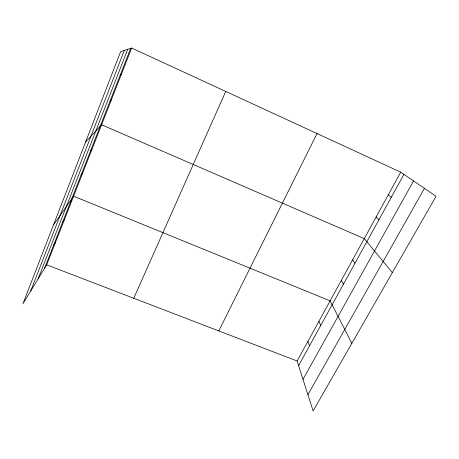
<?xml version="1.0" encoding="UTF-8"?>
<svg xmlns="http://www.w3.org/2000/svg" width="459" height="459" viewBox="0 0 459 459"><rect width="100%" height="100%" fill="white"/><g stroke="black" fill="none" stroke-linecap="round" stroke-linejoin="round"><path stroke-width="0.69" d="M30.742 290.966L124.303 50.444M38.051 279.003L127.705 49.337M44.529 268.389L130.689 48.361M131.676 48.04L120.631 51.643L22.95 303.726L46.698 264.843L131.676 48.04L400.718 172.154L436.05 196.303L313.113 410.96L297.134 360.998L400.718 172.154M133.753 298.27L225.719 91.421M218.788 330.916L317.037 133.552M298.608 365.611L403.931 174.351M302.997 379.335L413.559 180.932M307.909 394.7L424.432 188.362M53.399 245.737L55.459 242.49M62.481 222.552L64.426 219.614M53.485 224.927L73.601 196.2L330.119 300.863L351.846 343.326M81.019 175.212L82.723 172.94M90.48 151.051L92.052 149.129M85.649 141.923L101.605 124.762L364.262 238.617L392.347 272.612M110.091 100.963L111.388 99.798M120.264 74.989L121.411 74.238M46.698 264.843L297.134 360.998M388.297 194.8L391.286 197.318M376.145 216.952L378.922 219.769M352.632 259.811L355.002 263.196M341.255 280.558L343.435 284.207M318.885 321.34L320.703 325.488M307.891 341.381L309.532 345.765"/></g></svg>
